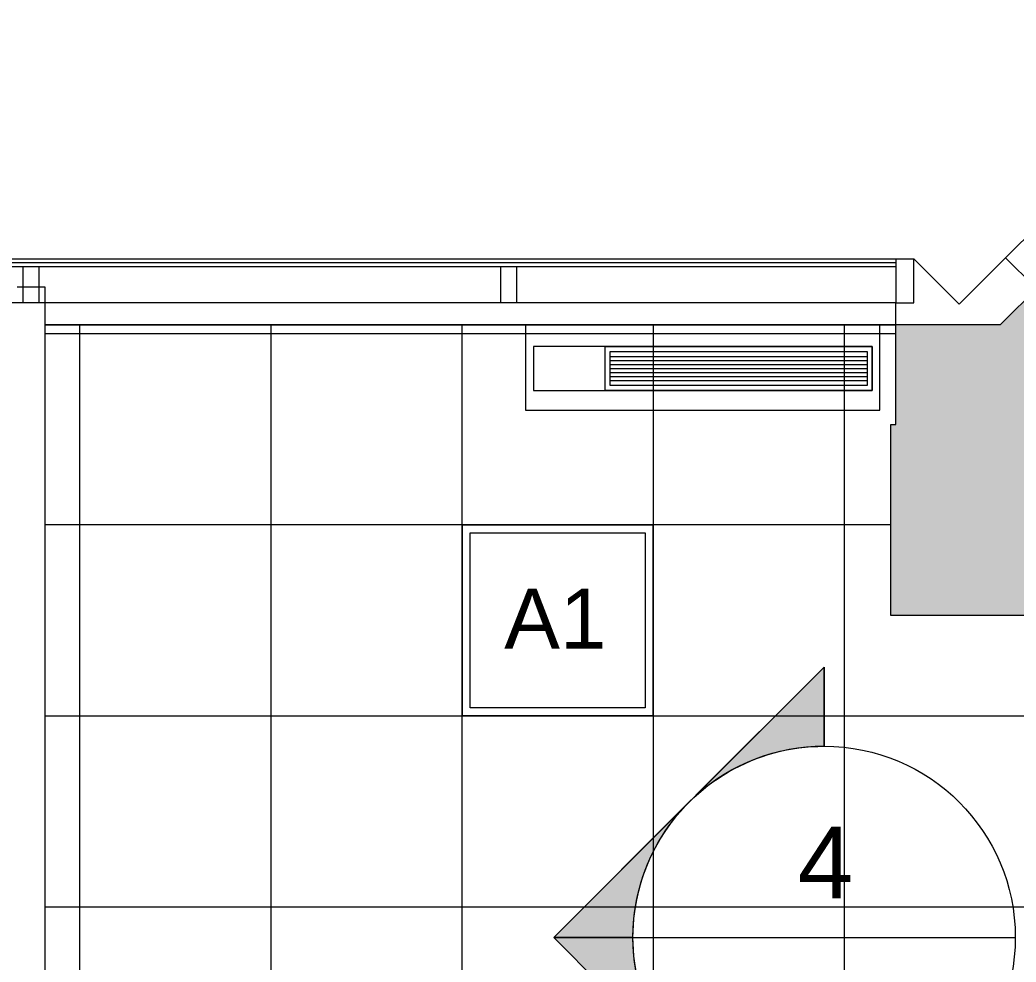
# Model space of a CAD drawing. Header units: inches. Extents: x -1427 to 2274, y -2183 to 260.
# Drawn here: x -953.1 to -828, y -933.1 to -814.8 of the extents above; entities that cross this region are included whole.
import ezdxf

# ---------------------------------------------------------------- set-up
doc = ezdxf.new("R2010")
doc.units = ezdxf.units.IN
doc.header["$MEASUREMENT"] = 0
for name, color, linetype, lineweight in [('8260 Willow Oaks_dwg', 8, 'Continuous', 9), ('8260 Willow Oaks_dwg _2_', 8, 'Continuous', 9), ('A-CLNG', 13, 'Continuous', 9), ('A-CLNG-PATT', 13, 'Continuous', 9), ('A-COLS', 52, 'Continuous', 13), ('E-LITE-EQPM', 33, 'Continuous', 9), ('E-LITE-EQPM-IDEN', 33, 'Continuous', 9), ('G-ANNO-SYMB', 111, 'Continuous', 9), ('I-WALL', 2, 'Continuous', 9), ('LEVEL 07 BB', 7, 'Continuous', 9)]:
    doc.layers.add(name, color=color, linetype=linetype, lineweight=lineweight)
doc.styles.add('Arial', font='arial.ttf', dxfattribs={"height": 7.5})
doc.styles.add('Arial_1', font='arial.ttf', dxfattribs={"height": 9})

# ---------------------------------------------------------------- blocks, each defined once
blk = doc.blocks.new('8260 Willow Oaks_dwg-2472863-Reflected Ceiling Plan')
at = {"layer": 'LEVEL 07 BB'}
for p, q in [((32090.48, 9742.28), (32090.48, 9739.78)), ((32092.48, 9742.28), (32092.48, 9739.78)), ((32150.48, 9742.28), (32150.48, 9737.78)), ((32152.48, 9742.28), (32152.48, 9737.78))]:
    blk.add_line(p, q, dxfattribs=at)
at = {"layer": 'LEVEL 07 BB', "flags": 128}
for points in [[(33704.41, 9773.28), (32243.72, 9773.28), (32213.87, 9743.43), (32217.48, 9739.82)], [(31721.82, 8987.13), (31693.14, 9015.81), (31693.14, 9430.42), (32004.12, 9743.28), (32202.35, 9743.28)], [(32200.1, 9742.78), (32004.32, 9742.78), (31693.64, 9430.22), (31693.64, 9016.01), (31722.18, 8987.48)], [(32200.1, 9742.28), (32004.53, 9742.28), (31694.14, 9430.01), (31694.14, 9016.22), (31722.53, 8987.83)], [(32200.1, 9743.28), (32200.1, 9737.78), (32093.27, 9737.78)], [(32200.1, 9735.03), (32200.1, 9737.78), (32202.35, 9737.78), (32202.35, 9743.28), (32208.04, 9737.6), (32213.87, 9743.43)]]:
    blk.add_lwpolyline(points, dxfattribs=at)
blk = doc.blocks.new('8260 Willow Oaks_dwg _2_-2439531-Reflected Ceiling Plan')
at = {"layer": 'LEVEL 07 BB', "color": 253}
for p, q in [((32090.48, 9742.28), (32090.48, 9737.78)), ((32092.48, 9742.28), (32092.48, 9737.78)), ((32150.48, 9742.28), (32150.48, 9737.78)), ((32152.48, 9742.28), (32152.48, 9737.78)), ((32093.21, 9735.03), (32200.1, 9735.03)), ((32164.23, 9731.03), (32196.48, 9731.03)), ((32164.23, 9730.53), (32196.48, 9730.53)), ((32164.23, 9730.03), (32196.48, 9730.03)), ((32164.23, 9729.53), (32196.48, 9729.53)), ((32164.23, 9729.03), (32196.48, 9729.03)), ((32164.23, 9728.53), (32196.48, 9728.53)), ((32164.23, 9728.03), (32196.48, 9728.03))]:
    blk.add_line(p, q, dxfattribs=at)
at = {"layer": 'LEVEL 07 BB', "color": 253, "flags": 128}
for points in [[(33704.41, 9773.28), (32243.72, 9773.28), (32213.87, 9743.43), (32217.48, 9739.82)], [(31721.82, 8987.13), (31693.14, 9015.81), (31693.14, 9430.42), (32004.12, 9743.28), (32202.35, 9743.28)], [(32200.1, 9742.78), (32004.32, 9742.78), (31693.64, 9430.22), (31693.64, 9016.01), (31722.18, 8987.48)], [(32200.1, 9742.28), (32004.53, 9742.28), (31694.14, 9430.01), (31694.14, 9016.22), (31722.53, 8987.83)], [(32200.1, 9743.28), (32200.1, 9737.78), (32006.4, 9737.78), (31976.83, 9708.03)], [(32200.1, 9735.03), (32200.1, 9737.78), (32202.35, 9737.78), (32202.35, 9743.28), (32208.04, 9737.6), (32213.87, 9743.43)]]:
    blk.add_lwpolyline(points, dxfattribs=at)
for points in [[(32153.6, 9735.03), (32153.6, 9724.28), (32198.1, 9724.28), (32198.1, 9735.03)], [(32154.6, 9732.28), (32154.6, 9726.78), (32197.1, 9726.78), (32197.1, 9732.28)], [(32197.1, 9732.28), (32197.1, 9726.78), (32163.6, 9726.78), (32163.6, 9732.28)], [(32196.48, 9731.66), (32196.48, 9727.41), (32164.23, 9727.41), (32164.23, 9731.66)]]:
    blk.add_lwpolyline(points, close=True, dxfattribs=at)
blk = doc.blocks.new('Columns 1 - Columns 1-2495298-Reflected Ceiling Plan')
at = {"layer": 'A-COLS', "lineweight": 9}
h = blk.add_hatch(color=55, dxfattribs=at)
h.paths.add_polyline_path([(-344.46, -2150.94), (-338.28, -2144.77), (-338.28, -2115.04), (-368.16, -2115.04), (-368.16, -2117.34), (-369.17, -2117.34), (-369.17, -2147.78), (-360.5, -2147.78), (-354.06, -2141.34), (-345.17, -2150.23)], flags=0)
h.paths.add_polyline_path([(249.67, -2143.52), (255.5, -2137.69), (255.5, -2113.67), (220.65, -2113.67), (220.64, -2140.32), (220.23, -2113.67), (217.01, -2113.67), (217.01, -2140.67), (246.82, -2140.67)], flags=0)
h.paths.add_polyline_path([(-113.19, -2143.52), (-110.22, -2140.54), (-86.7, -2140.54), (-86.7, -2114.54), (-119.32, -2114.54), (-119.32, -2137.38), (-115.13, -2141.57)], flags=0)
h.paths.add_polyline_path([(-585.22, -2121.95), (-578.56, -2115.29), (-578.56, -2080.06), (-607.29, -2080.06), (-607.29, -2117.79), (-601.06, -2117.79), (-595.22, -2111.95), (-589.37, -2117.79)], flags=0)
h.paths.add_polyline_path([(-819.17, -2073), (-819.17, -2049), (-846.02, -2049), (-846.02, -2068.52), (-841.54, -2073), (-821.67, -2073)], flags=0)
h.paths.add_polyline_path([(-1068.66, -1845.88), (-1055.93, -1833.15), (-1055.93, -1808.86), (-1085.69, -1808.86), (-1085.69, -1828.86), (-1071.28, -1843.27)], flags=0)
h.paths.add_polyline_path([(-1276.44, -1619.05), (-1276.44, -1589.05), (-1277.28, -1589.05), (-1277.28, -1587.14), (-1301.28, -1587.14), (-1301.28, -1589.05), (-1309.94, -1589.05), (-1317.71, -1596.83), (-1295.49, -1619.05), (-1277.28, -1619.05)], flags=0)
h.paths.add_polyline_path([(-1077.54, -1617.89), (-1058.94, -1617.89), (-1058.94, -1593.96), (-1083.3, -1593.96), (-1083.3, -1617.89), (-1077.87, -1617.89)], flags=0)
h.paths.add_polyline_path([(-826.28, -1615.25), (-818.48, -1615.25), (-818.48, -1589.87), (-842.8, -1589.87), (-842.8, -1615.25), (-842.48, -1615.25)], flags=0)
h.paths.add_polyline_path([(-603.13, -1613.61), (-578.8, -1612.78), (-578.84, -1591.25), (-603.13, -1591.25), (-603.13, -1612.78)], flags=0)
h.paths.add_polyline_path([(-770.86, -1400.7), (-770.86, -1352.13), (-844.96, -1352.13), (-844.96, -1400.7), (-806.09, -1400.7)], flags=0)
h.paths.add_polyline_path([(-1083.3, -1379.2), (-1059.3, -1379.2), (-1059.3, -1352.54), (-1083.3, -1352.54), (-1083.3, -1375.59)], flags=0)
h.paths.add_polyline_path([(-602.86, -1376.13), (-578.86, -1376.13), (-578.86, -1352.13), (-602.86, -1352.13), (-602.86, -1365.21)], flags=0)
h.paths.add_polyline_path([(-1312.55, -1375.07), (-1312.55, -1351.07), (-1313.43, -1351.07), (-1313.43, -1349.42), (-1344.55, -1349.42), (-1344.55, -1375.07), (-1313.19, -1375.07)], flags=0)
h.paths.add_polyline_path([(-1314.06, -1179.82), (-1313.99, -1179.82), (-1313.99, -1178.54), (-1311.93, -1178.54), (-1311.93, -1148.62), (-1333.32, -1148.62), (-1344.55, -1159.85), (-1344.55, -1178.54), (-1337.99, -1178.54), (-1337.99, -1179.82), (-1314.08, -1179.82)], flags=0)
h.paths.add_polyline_path([(-1084.18, -921.65), (-1054.31, -921.65), (-1054.31, -892.1), (-1066.36, -880.04), (-1096.08, -909.76), (-1084.26, -921.58)], flags=0)
h.paths.add_polyline_path([(-821.18, -889.56), (-813.47, -889.56), (-813.47, -857.49), (-823.93, -847.03), (-829.95, -853.04), (-843.09, -853.04), (-843.09, -865.56), (-843.73, -865.56), (-843.73, -889.56), (-843.09, -889.56)], flags=0)
h.paths.add_polyline_path([(-580.51, -853.79), (-577.38, -853.79), (-577.38, -820.29), (-607.26, -820.29), (-607.26, -853.79), (-603.98, -853.79)], flags=0)
at = {"layer": 'A-COLS', "color": 250, "lineweight": 20}
for p, q in [((-829.95, -853.04), (-823.93, -847.03)), ((-843.09, -865.56), (-843.09, -853.04)), ((-843.09, -853.04), (-829.95, -853.04)), ((-843.73, -865.56), (-843.09, -865.56)), ((-843.73, -889.56), (-843.73, -865.56)), ((-813.47, -889.56), (-843.73, -889.56))]:
    blk.add_line(p, q, dxfattribs=at)
blk = doc.blocks.new('Rectangular Ceiling Light - Recessed - New 2_x2_ - FLAT LENS-2500555-Reflected Ceiling Plan')
at = {"layer": 'E-LITE-EQPM', "lineweight": 20}
for p, q in [((-12.74, -14.34), (-12.74, 9.66)), ((-12.74, 9.66), (11.26, 9.66)), ((11.26, 9.66), (11.26, -14.34)), ((-11.74, -13.34), (-11.74, 8.66)), ((-11.74, 8.66), (10.26, 8.66)), ((10.26, 8.66), (10.26, -13.34)), ((10.26, -13.34), (-11.74, -13.34)), ((11.26, -14.34), (-12.74, -14.34))]:
    blk.add_line(p, q, dxfattribs=at)
blk = doc.blocks.new('Drafting View - Default-59835-Reflected Ceiling Plan')
at = {"layer": 'G-ANNO-SYMB'}
h = blk.add_hatch(color=256, dxfattribs=at)
edge = h.paths.add_edge_path(flags=0)
edge.add_line((-0.4268, 0.1768), (-0.25, 0.3536))
edge.add_line((-0.25, 0.3536), (-0.25, 0.25))
edge.add_arc((-0.25, 0), 0.25, 90, 135)
h = blk.add_hatch(color=256, dxfattribs=at)
edge = h.paths.add_edge_path(flags=0)
edge.add_arc((-0.25, 0), 0.25, 45, 90)
edge.add_line((-0.25, 0.25), (-0.25, 0.3536))
edge.add_line((-0.25, 0.3536), (-0.0732, 0.1768))
h = blk.add_hatch(color=256, dxfattribs=at)
edge = h.paths.add_edge_path(flags=0)
edge.add_arc((-0.25, 0), 0.2503, 137.9216, 180)
edge.add_line((-0.5003, 0), (-0.6036, 0))
edge.add_line((-0.6036, 0), (-0.4358, 0.1678))
h = blk.add_hatch(color=256, dxfattribs=at)
edge = h.paths.add_edge_path(flags=0)
edge.add_line((-0.0642, 0.1678), (0.1036, 0))
edge.add_line((0.1036, 0), (0.0003, 0))
edge.add_arc((-0.25, 0), 0.2503, 0, 42.0784)
for p, q in [((-0.25, 0.3536), (-0.6036, 0)), ((-0.25, 0.3536), (-0.4268, 0.1768)), ((-0.25, 0.3536), (0.1036, 0)), ((-0.25, 0.25), (-0.25, 0.3536)), ((-0.0732, 0.1768), (-0.25, 0.3536)), ((-0.25, 0.3536), (-0.25, 0.25)), ((-0.4358, 0.1678), (-0.6036, 0)), ((0.1036, 0), (-0.0642, 0.1678)), ((-0.6036, 0), (-0.5003, 0)), ((0.0003, 0), (0.1036, 0)), ((-0.5, 0), (-0.6036, 0)), ((0, 0), (0.1036, 0))]:
    blk.add_line(p, q, dxfattribs=at)
for radius, start, end in [(0.25, 360, 180), (0.25, 90, 135), (0.25, 45, 90), (0.2503, 137.9216, 180), (0.2503, 0, 42.0784), (0.25, 180, 360)]:
    blk.add_arc((-0.25, 0), radius, start, end, dxfattribs=at)

msp = doc.modelspace()

# ---------------------------------------------------------------- hatches: boundary and pattern name
at = {"layer": 'A-CLNG-PATT', "lineweight": 13}
h = msp.add_hatch(dxfattribs=at)
h.set_pattern_fill('FP_18', color=256, style=0, pattern_type=2)
h.set_pattern_definition([(90, (-897.555, -926.167), (24, -1e-15), []), (0, (-897.555, -926.167), (0, -24), [])])
h.paths.add_polyline_path([(-897.56, -998.17), (-821.18, -998.17), (-821.18, -889.56), (-843.73, -889.56), (-843.73, -865.56), (-843.09, -865.56), (-843.09, -853.04), (-949.93, -853.04), (-949.93, -998.17), (-939.49, -998.17)], flags=0)
h.paths.add_polyline_path([(-897.56, -974.17), (-897.56, -950.17), (-873.56, -950.17), (-873.56, -974.17)], flags=0)
h.paths.add_polyline_path([(-897.56, -902.17), (-897.56, -878.17), (-873.56, -878.17), (-873.56, -902.17)], flags=0)

# ---------------------------------------------------------------- linework, layer by layer
at = {"layer": 'A-CLNG', "lineweight": 13}
for p, q in [((-949.93, -853.04), (-843.09, -853.04)), ((-873.56, -878.17), (-897.56, -878.17)), ((-897.56, -878.17), (-897.56, -902.17)), ((-873.56, -902.17), (-873.56, -878.17)), ((-897.56, -902.17), (-873.56, -902.17))]:
    msp.add_line(p, q, dxfattribs=at)
at = {"layer": 'G-ANNO-SYMB'}
msp.add_line((-876.11, -929.97), (-828.11, -929.97), dxfattribs=at)
at = {"layer": 'I-WALL', "color": 250, "lineweight": 20}
for p, q in [((-953.43, -848.29), (-949.93, -848.29)), ((-949.93, -848.29), (-949.93, -998.92))]:
    msp.add_line(p, q, dxfattribs=at)

# ---------------------------------------------------------------- block references
at = {"layer": '8260 Willow Oaks_dwg', "color": 7}
msp.add_blockref('8260 Willow Oaks_dwg-2472863-Reflected Ceiling Plan', (-33043.2, -10588.08), dxfattribs=at)
at = {"layer": '8260 Willow Oaks_dwg _2_', "color": 253}
msp.add_blockref('8260 Willow Oaks_dwg _2_-2439531-Reflected Ceiling Plan', (-33043.2, -10588.08), dxfattribs=at)
at = {"layer": 'A-COLS', "lineweight": 9}
msp.add_blockref('Columns 1 - Columns 1-2495298-Reflected Ceiling Plan', (0, 0), dxfattribs=at)
at = {"layer": 'E-LITE-EQPM', "lineweight": 20}
msp.add_blockref('Rectangular Ceiling Light - Recessed - New 2_x2_ - FLAT LENS-2500555-Reflected Ceiling Plan', (-884.82, -887.83), dxfattribs=at)
at = {"layer": 'G-ANNO-SYMB', "extrusion": (0, 0, -1), "xscale": 95.99999999999994, "yscale": 95.99999999999994, "zscale": 95.99999999999994, "rotation": 270.0000000000002}
msp.add_blockref('Drafting View - Default-59835-Reflected Ceiling Plan', (852.11, -953.97), dxfattribs=at)

# ---------------------------------------------------------------- texts
at = {"layer": 'E-LITE-EQPM-IDEN', "insert": (-892.27, -886.21), "char_height": 7.5, "width": 16.059, "attachment_point": 1, "style": 'Arial'}
msp.add_mtext('A1', dxfattribs=at)
at = {"layer": 'G-ANNO-SYMB', "insert": (-855.44, -916.06), "char_height": 9, "width": 8.484, "attachment_point": 1, "style": 'Arial_1'}
msp.add_mtext('4', dxfattribs=at)

doc.saveas('drawing.dxf')
